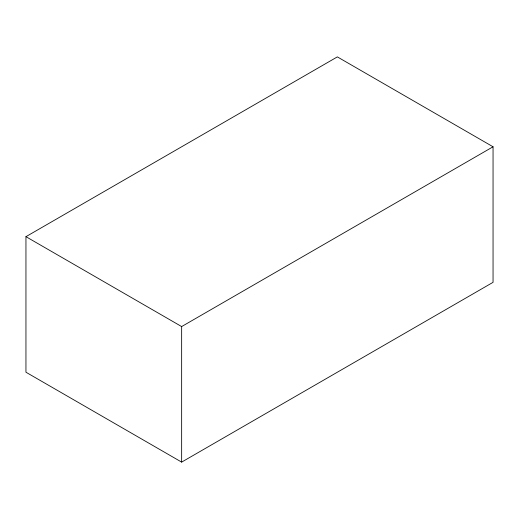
<?xml version="1.0" encoding="UTF-8"?>
<svg xmlns="http://www.w3.org/2000/svg" width="519" height="519" viewBox="0 0 519 519"><rect width="100%" height="100%" fill="white"/><g stroke="black" fill="none" stroke-linecap="round" stroke-linejoin="round"><path stroke-width="0.78" d="M25.95 236.67L337.35 56.889L493.05 146.78L493.05 282.33L181.65 462.111L25.95 372.22L25.95 236.67L181.65 326.568L493.05 146.78M181.65 326.568L181.65 462.111"/></g></svg>
